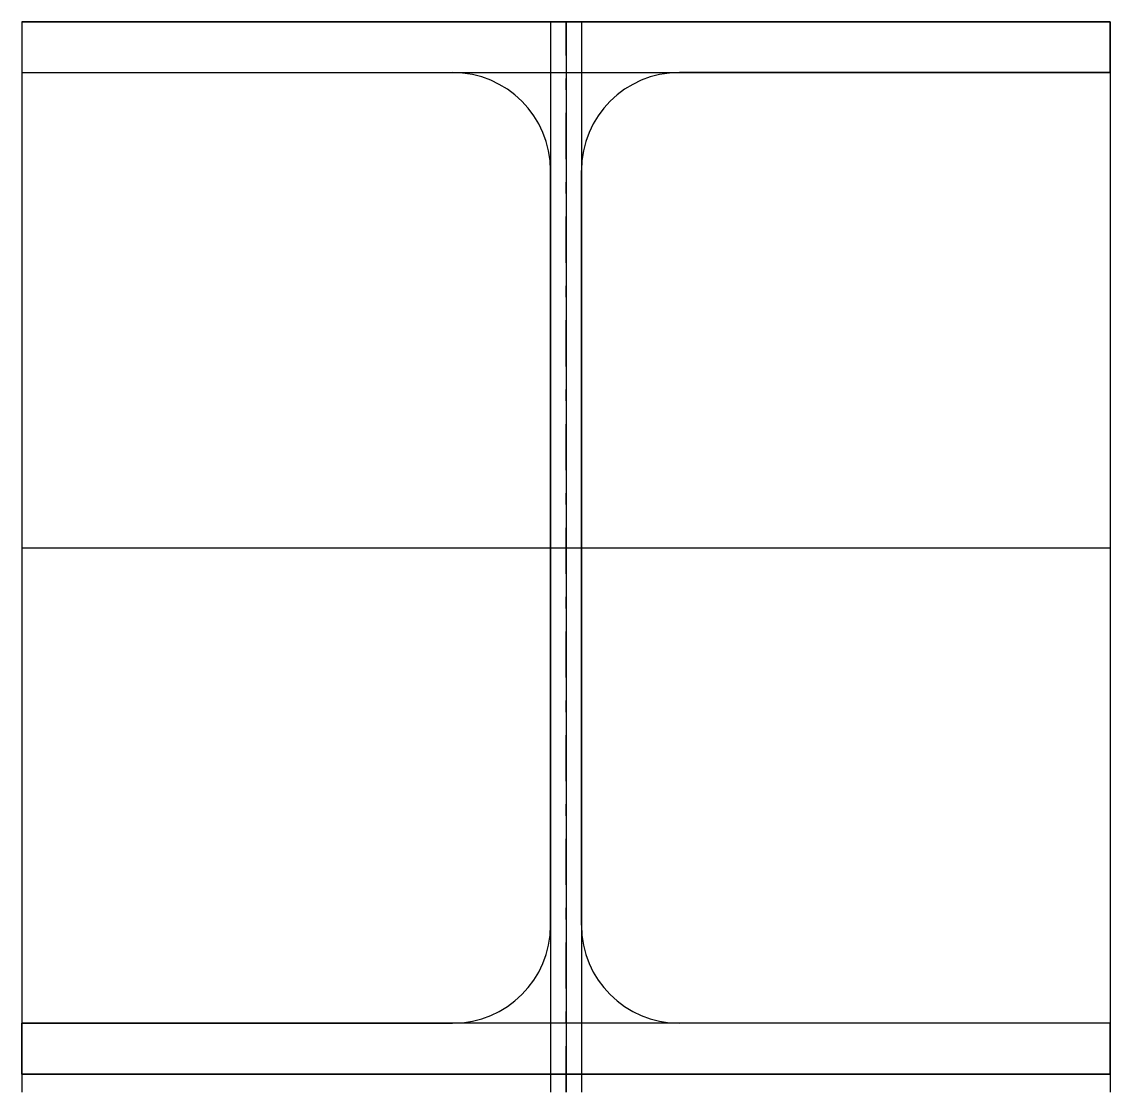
# Model space of a CAD drawing. Extents: x -150 to 150, y -150 to 145.
import ezdxf

# ---------------------------------------------------------------- set-up
doc = ezdxf.new("R2010")
doc.units = 0
doc.linetypes.add('CENTER', pattern=[28.575, 12.7, -6.35, 3.175, -6.35])
doc.layers.get('0').update_dxf_attribs({"linetype": 'CONTINUOUS'})

msp = doc.modelspace()

# ---------------------------------------------------------------- linework, layer by layer
at = {"linetype": 'CONTINUOUS'}
for p, q in [((-150, 145), (-150, -150)), ((-150, 145), (150, 145)), ((150, 145), (-150, 145)), ((-150, 145), (-150, 131)), ((150, 145), (-150, 145)), ((-150, 145), (-150, 131)), ((-4.25, 145), (-4.25, -150)), ((0, 145), (0, -150)), ((4.25, 145), (4.25, -150)), ((150, 145), (150, -150)), ((150, 131), (150, 145)), ((150, 145), (150, 131)), ((-150, 131), (150, 131)), ((-150, 131), (-31.25, 131)), ((-150, 131), (-31.25, 131)), ((31.25, 131), (150, 131)), ((150, 131), (31.25, 131)), ((-4.25, 104), (-4.25, -104)), ((-4.25, -104), (-4.25, 104)), ((4.25, -104), (4.25, 104)), ((4.25, -104), (4.25, 104)), ((-150, 0), (150, 0)), ((-150, 0), (150, 0)), ((150, -131), (-150, -131)), ((-31.25, -131), (-150, -131)), ((-150, -131), (-150, -145)), ((-150, -145), (-150, -131)), ((-150, -131), (-31.25, -131)), ((150, -131), (31.25, -131)), ((150, -131), (31.25, -131)), ((150, -145), (150, -131)), ((150, -145), (150, -131)), ((150, -145), (-150, -145)), ((-150, -145), (150, -145)), ((150, -145), (-150, -145))]:
    msp.add_line(p, q, dxfattribs=at)
at = {"linetype": 'CENTER'}
msp.add_line((0, -150), (0, 145), dxfattribs=at)
at = {"linetype": 'CONTINUOUS'}
for centre, start, end in [((-31.25, 104), 0, 90), ((-31.25, 104), 0, 90), ((31.25, 104), 90, 180), ((31.25, 104), 90, 180), ((-31.25, -104), 270, 0), ((-31.25, -104), 270, 0), ((31.25, -104), 180, 270), ((31.25, -104), 180, 270)]:
    msp.add_arc(centre, 27, start, end, dxfattribs=at)

doc.saveas('drawing.dxf')
